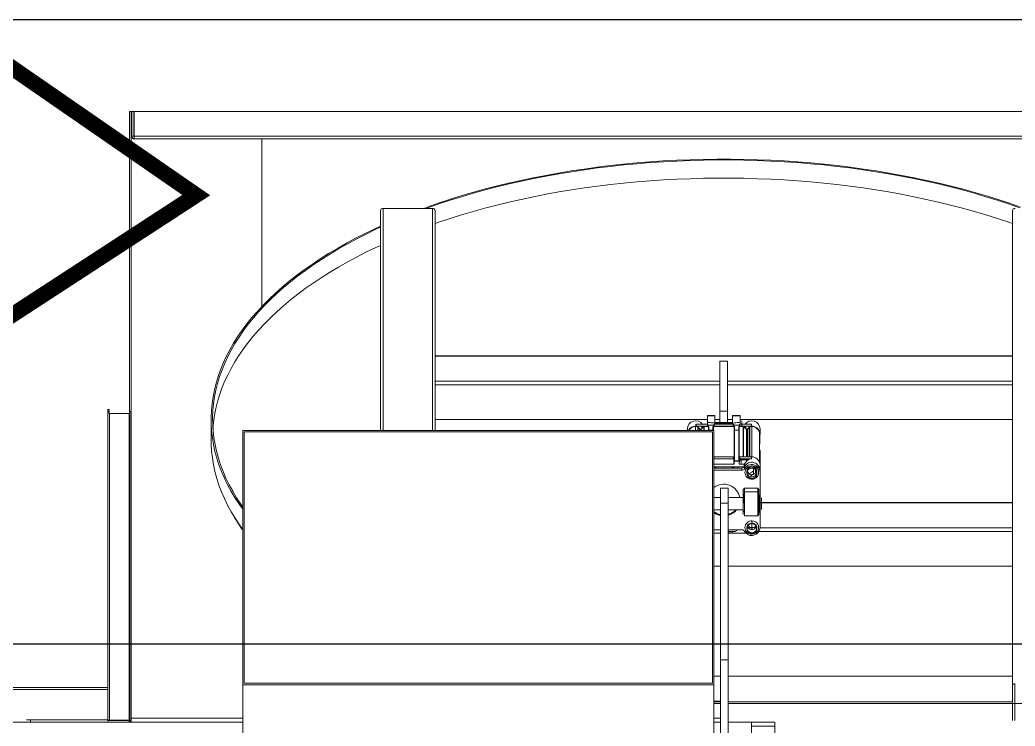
# Model space of a CAD drawing. Extents: x -2187 to 96136, y -11110 to 52208.
# Drawn here: x 38513 to 39788, y 20440 to 21344 of the extents above; entities that cross this region are included whole.
import ezdxf

# ---------------------------------------------------------------- set-up
doc = ezdxf.new("R2010")
doc.units = 0
doc.header["$LTSCALE"] = 1000
doc.header["$MEASUREMENT"] = 0
doc.layers.add('DIM_SYMB', color=3, linetype='Continuous')
doc.layers.add('设备型号', color=7, linetype='Continuous')

msp = doc.modelspace()

# ---------------------------------------------------------------- linework, layer by layer
at = {"color": 7, "linetype": 'Continuous', "lineweight": 15}
for p, q in [((38653.097, 21227.001), (38653.097, 20842.127)), ((38653.097, 21227.001), (38655.097, 21227.001)), ((38655.097, 21227.001), (38655.097, 20842.127)), ((38655.164, 21227.001), (38655.097, 21227.001)), ((38655.164, 21227.001), (38655.99, 21227.001)), ((38655.164, 21227.001), (38655.164, 20449.501)), ((38655.99, 21227.001), (38658.588, 21227.001)), ((38655.99, 21195.501), (38655.99, 21227.001)), ((38658.588, 21227.001), (38659.088, 21227.001)), ((38658.588, 21195.501), (38658.588, 21227.001)), ((40171.106, 21227.001), (38659.088, 21227.001)), ((38659.088, 21195.501), (38659.088, 21227.001)), ((40171.24, 21192.001), (38658.954, 21192.001)), ((40171.106, 21195.501), (38659.088, 21195.501)), ((38822.847, 21192.001), (38822.847, 20977.395)), ((38974.607, 20818.392), (38974.607, 21099.986)), ((39041.207, 21102.915), (38978.007, 21102.915)), ((39044.607, 20913.871), (39044.607, 21099.986)), ((39784.607, 20913.871), (39784.607, 21099.986)), ((39784.607, 20913.871), (39044.607, 20913.871)), ((39044.607, 20913.4), (39044.607, 20913.871)), ((39044.607, 20881.324), (39044.607, 20913.4)), ((39044.607, 20913.4), (39784.607, 20913.4)), ((39409.607, 20906.982), (39409.607, 20843.202)), ((39419.607, 20906.982), (39409.607, 20906.982)), ((39419.607, 20906.982), (39419.607, 20843.202)), ((39784.607, 20913.4), (39784.607, 20913.871)), ((39784.607, 20881.324), (39784.607, 20913.4)), ((39044.607, 20876.669), (39044.607, 20881.324)), ((39784.607, 20876.669), (39784.607, 20881.324)), ((39044.607, 20818.392), (39044.607, 20876.669)), ((39784.607, 20726.082), (39784.607, 20876.669)), ((38627.097, 20845.297), (38625.097, 20845.297)), ((38625.097, 20845.297), (38625.097, 20843.177)), ((38625.097, 20842.127), (38625.097, 20843.177)), ((38625.097, 20843.177), (38627.097, 20843.177)), ((38625.097, 20842.127), (38625.097, 20447.001)), ((38627.097, 20843.177), (38627.097, 20845.297)), ((38627.097, 20842.127), (38627.097, 20843.177)), ((38627.097, 20842.127), (38627.097, 20840.214)), ((38653.097, 20842.127), (38653.097, 20447.001)), ((38653.097, 20842.127), (38655.097, 20842.127)), ((38655.097, 20842.127), (38655.097, 20447.001)), ((39409.607, 20828.732), (39409.607, 20843.202)), ((39409.607, 20843.202), (39419.607, 20843.202)), ((39419.607, 20843.202), (39419.607, 20828.732)), ((38627.597, 20840.174), (38627.597, 20447.001)), ((38652.597, 20840.174), (38627.597, 20840.174)), ((38652.597, 20840.174), (38652.597, 20447.001)), ((38757.607, 20832.529), (38757.607, 20806.68)), ((39044.607, 20832.209), (39393.607, 20832.209)), ((39403.407, 20837.651), (39393.607, 20837.651)), ((39393.607, 20837.157), (39393.607, 20837.651)), ((39393.607, 20828.925), (39393.607, 20837.157)), ((39393.607, 20837.157), (39403.407, 20837.157)), ((39393.607, 20826.189), (39393.607, 20828.925)), ((39403.407, 20837.157), (39403.407, 20837.651)), ((39403.407, 20828.732), (39403.407, 20837.157)), ((39403.407, 20832.209), (39409.607, 20832.209)), ((39425.807, 20828.732), (39403.407, 20828.732)), ((39419.607, 20832.209), (39425.807, 20832.209)), ((39435.607, 20837.651), (39425.807, 20837.651)), ((39425.807, 20837.651), (39425.807, 20837.157)), ((39425.807, 20837.157), (39425.807, 20828.732)), ((39435.607, 20837.157), (39425.807, 20837.157)), ((39435.607, 20837.157), (39435.607, 20837.651)), ((39435.607, 20828.925), (39435.607, 20837.157)), ((39435.607, 20832.209), (39784.607, 20832.209)), ((39435.607, 20826.189), (39435.607, 20828.925)), ((39437.607, 20826.189), (39437.607, 20830.651)), ((39437.607, 20827.651), (39437.607, 20824.865)), ((39402.097, 20818.392), (38798.097, 20818.392)), ((38798.097, 20818.392), (38798.097, 20492.392)), ((38800.097, 20816.392), (38800.097, 20494.392)), ((39400.097, 20816.392), (38800.097, 20816.392)), ((39368.107, 20820.565), (39368.107, 20818.392)), ((39370.543, 20819.408), (39370.47, 20820.108)), ((39370.657, 20820.32), (39370.657, 20819.545)), ((39378.607, 20823.39), (39381.218, 20823.39)), ((39378.854, 20826.266), (39379.197, 20826.258)), ((39378.854, 20823.876), (39378.854, 20826.266)), ((39379.107, 20826.258), (39393.857, 20826.258)), ((39379.107, 20823.879), (39379.107, 20826.258)), ((39393.857, 20823.879), (39379.107, 20823.879)), ((39381.651, 20823.146), (39383.671, 20819.724)), ((39384.104, 20819.48), (39384.104, 20818.392)), ((39385.11, 20818.392), (39385.11, 20819.48)), ((39385.463, 20819.623), (39389.17, 20823.247)), ((39389.524, 20823.39), (39394.357, 20823.39)), ((39393.857, 20823.879), (39393.857, 20826.258)), ((39394.21, 20826.189), (39393.857, 20826.189)), ((39394.357, 20823.39), (39394.357, 20825.918)), ((39401.857, 20825.16), (39394.357, 20825.16)), ((39394.907, 20823.39), (39394.357, 20823.39)), ((39395.407, 20818.392), (39395.407, 20822.901)), ((39400.807, 20818.698), (39395.407, 20818.698)), ((39400.097, 20494.392), (39400.097, 20816.392)), ((39400.807, 20822.901), (39400.807, 20818.392)), ((39401.857, 20823.39), (39401.307, 20823.39)), ((39401.857, 20825.918), (39401.857, 20823.39)), ((39401.857, 20823.39), (39427.357, 20823.39)), ((39402.357, 20826.189), (39402.003, 20826.189)), ((39402.097, 20492.392), (39402.097, 20818.392)), ((39402.357, 20826.258), (39426.857, 20826.258)), ((39402.357, 20823.879), (39402.357, 20826.258)), ((39402.357, 20823.879), (39426.857, 20823.879)), ((39426.857, 20826.258), (39426.857, 20823.879)), ((39427.21, 20826.189), (39426.857, 20826.189)), ((39427.357, 20825.918), (39427.357, 20823.39)), ((39434.857, 20825.16), (39427.357, 20825.16)), ((39427.907, 20823.39), (39427.357, 20823.39)), ((39427.907, 20784.003), (39427.907, 20823.39)), ((39428.407, 20822.901), (39428.407, 20783.514)), ((39433.807, 20818.698), (39428.407, 20818.698)), ((39433.807, 20822.901), (39433.807, 20783.514)), ((39434.307, 20823.39), (39434.307, 20784.003)), ((39434.857, 20823.39), (39434.307, 20823.39)), ((39434.857, 20825.918), (39434.857, 20823.39)), ((39434.857, 20823.39), (39439.69, 20823.39)), ((39435.357, 20826.189), (39435.003, 20826.189)), ((39435.357, 20826.258), (39450.107, 20826.258)), ((39435.357, 20826.258), (39435.357, 20823.879)), ((39450.107, 20823.879), (39435.357, 20823.879)), ((39439.69, 20784.491), (39439.69, 20823.39)), ((39439.69, 20821.853), (39440.043, 20821.853)), ((39440.043, 20823.247), (39443.75, 20819.623)), ((39440.043, 20823.247), (39440.043, 20784.491)), ((39443.75, 20784.491), (39443.75, 20819.623)), ((39445.109, 20819.48), (39444.104, 20819.48)), ((39444.104, 20819.48), (39444.104, 20784.491)), ((39445.109, 20784.491), (39445.109, 20819.48)), ((39445.542, 20814.533), (39445.109, 20814.909)), ((39445.542, 20819.724), (39447.563, 20823.146)), ((39445.542, 20819.724), (39445.542, 20784.491)), ((39445.647, 20820.976), (39445.631, 20819.875)), ((39447.996, 20823.39), (39450.607, 20823.39)), ((39450.107, 20826.258), (39450.107, 20823.879)), ((39450.36, 20826.266), (39450.36, 20823.876)), ((39458.557, 20819.545), (39458.557, 20820.32)), ((39458.742, 20820.092), (39458.667, 20819.389)), ((39460.205, 20816.403), (39460.487, 20817.09)), ((39461.025, 20814.787), (39460.96, 20814.359)), ((39461.107, 20813.615), (39461.107, 20820.565)), ((39440.043, 20811.092), (39439.69, 20810.746)), ((39439.69, 20805.618), (39440.043, 20805.964)), ((39445.542, 20808.888), (39445.109, 20809.264)), ((39460.607, 20813.615), (39460.607, 20777.357)), ((39460.96, 20800.814), (39460.96, 20814.359)), ((39461.104, 20813.373), (39461.104, 20813.856)), ((39460.96, 20775.935), (39460.96, 20793.196)), ((39461.107, 20792.776), (39461.107, 20790.397)), ((39461.107, 20790.397), (39461.107, 20774.227)), ((39402.097, 20784.003), (39402.357, 20784.003)), ((39402.097, 20781.895), (39427.21, 20781.895)), ((39402.357, 20782.113), (39402.357, 20784.491)), ((39426.857, 20784.491), (39402.357, 20784.491)), ((39426.857, 20782.113), (39402.357, 20782.113)), ((39407.257, 20782.211), (39407.729, 20781.895)), ((39408.035, 20781.895), (39407.477, 20782.113)), ((39418.612, 20781.895), (39418.835, 20782.113)), ((39421.737, 20782.113), (39421.178, 20781.895)), ((39421.484, 20781.895), (39421.956, 20782.211)), ((39426.857, 20784.491), (39426.857, 20782.113)), ((39426.857, 20784.003), (39427.357, 20784.003)), ((39427.357, 20784.003), (39427.907, 20784.003)), ((39427.357, 20781.475), (39427.357, 20775.772)), ((39427.857, 20784.003), (39427.857, 20782.341)), ((39427.857, 20782.341), (39427.857, 20779.701)), ((39427.857, 20778.822), (39434.357, 20778.822)), ((39427.857, 20778.822), (39427.857, 20775.178)), ((39428.257, 20783.863), (39428.257, 20779.31)), ((39428.257, 20779.31), (39433.957, 20779.31)), ((39431.341, 20779.31), (39430.938, 20778.822)), ((39433.512, 20779.31), (39433.247, 20778.822)), ((39433.807, 20782.732), (39433.807, 20783.514)), ((39434.161, 20783.981), (39433.957, 20783.527)), ((39433.957, 20779.31), (39433.957, 20783.863)), ((39434.307, 20784.003), (39434.857, 20784.003)), ((39434.357, 20782.341), (39434.357, 20784.003)), ((39434.357, 20779.701), (39434.357, 20782.341)), ((39434.357, 20775.178), (39434.357, 20778.822)), ((39434.857, 20784.003), (39435.357, 20784.003)), ((39435.357, 20784.491), (39435.357, 20782.113)), ((39450.107, 20784.491), (39435.357, 20784.491)), ((39435.357, 20782.113), (39450.107, 20782.113)), ((39436.931, 20782.113), (39437.072, 20780.592)), ((39437.072, 20780.592), (39437.072, 20782.113)), ((39437.072, 20780.592), (39437.072, 20778.148)), ((39437.072, 20780.592), (39443.386, 20780.592)), ((39439.69, 20785.7), (39440.043, 20785.7)), ((39441.83, 20782.113), (39443.75, 20780.236)), ((39443.75, 20785.7), (39444.104, 20785.7)), ((39443.75, 20780.236), (39443.75, 20782.113)), ((39443.75, 20780.592), (39444.104, 20780.592)), ((39444.104, 20782.113), (39444.104, 20780.092)), ((39444.104, 20780.092), (39444.935, 20780.092)), ((39445.109, 20785.7), (39445.542, 20785.7)), ((39445.109, 20780.222), (39445.109, 20782.113)), ((39445.109, 20780.592), (39445.542, 20780.592)), ((39445.542, 20782.113), (39445.542, 20780.522)), ((39445.718, 20780.634), (39446.591, 20782.113)), ((39450.107, 20782.113), (39450.107, 20784.491)), ((39450.107, 20784.003), (39450.36, 20784.003)), ((39450.36, 20784.489), (39450.36, 20782.099)), ((39427.857, 20775.178), (39402.097, 20775.178)), ((39402.097, 20771.871), (39440.913, 20771.871)), ((39437.908, 20770.209), (39402.097, 20770.209)), ((39437.908, 20767.26), (39402.097, 20767.26)), ((39440.913, 20775.178), (39434.357, 20775.178)), ((39435.759, 20771.871), (39435.607, 20771.473)), ((39435.607, 20771.473), (39435.607, 20771.871)), ((39437.908, 20767.26), (39437.908, 20770.209)), ((39440.913, 20771.871), (39440.913, 20775.178)), ((39441.354, 20775.491), (39441.354, 20772.133)), ((39441.411, 20772.231), (39441.411, 20769.283)), ((39444.107, 20765.17), (39444.107, 20763.59)), ((39452.607, 20771.216), (39452.607, 20772.546)), ((39452.607, 20762.006), (39452.607, 20769.636)), ((39455.307, 20770.514), (39455.307, 20769.559)), ((39455.307, 20767.979), (39455.307, 20765.469)), ((39455.307, 20765.469), (39455.307, 20764.038)), ((39455.807, 20768.982), (39455.807, 20769.675)), ((39455.807, 20764.877), (39455.807, 20767.403)), ((39457.107, 20763.59), (39457.107, 20765.17)), ((39461.107, 20767.276), (39461.107, 20774.227)), ((39461.107, 20764.327), (39461.107, 20767.276)), ((39461.107, 20693.943), (39461.107, 20764.327)), ((39446.072, 20757.012), (39452.107, 20757.012)), ((39446.246, 20756.911), (39446.413, 20757.012)), ((39446.485, 20756.784), (39446.897, 20757.012)), ((39447.607, 20762.634), (39450.607, 20760.941)), ((39447.607, 20762.634), (39447.607, 20761.792)), ((39450.607, 20760.099), (39447.607, 20761.792)), ((39450.607, 20760.941), (39450.607, 20760.099)), ((39455.307, 20757.8), (39455.307, 20757.112)), ((39410.341, 20725.042), (39410.341, 20744.501)), ((39410.341, 20744.501), (39420.341, 20744.501)), ((39420.341, 20744.501), (39420.341, 20725.042)), ((39439.607, 20742.821), (39441.107, 20744.287)), ((39439.607, 20742.821), (39439.607, 20738.187)), ((39439.607, 20739.916), (39441.107, 20739.916)), ((39439.607, 20710.501), (39439.607, 20738.187)), ((39441.107, 20744.287), (39458.107, 20744.287)), ((39441.107, 20744.287), (39441.107, 20739.653)), ((39441.107, 20739.653), (39458.107, 20739.653)), ((39441.107, 20739.653), (39441.107, 20709.001)), ((39458.107, 20744.287), (39458.107, 20739.653)), ((39458.107, 20744.287), (39459.607, 20742.821)), ((39458.107, 20739.653), (39458.107, 20709.001)), ((39458.107, 20739.653), (39459.607, 20738.187)), ((39459.607, 20742.821), (39459.607, 20738.187)), ((39459.607, 20738.187), (39459.607, 20710.501)), ((39410.341, 20732.501), (39402.097, 20732.501)), ((39439.607, 20732.501), (39420.341, 20732.501)), ((39441.107, 20726.082), (39439.871, 20726.082)), ((39461.057, 20713.001), (39461.057, 20736.001)), ((39784.607, 20726.082), (39461.107, 20726.082)), ((39463.107, 20717.001), (39463.107, 20732.001)), ((39784.607, 20725.611), (39784.607, 20726.082)), ((39784.607, 20693.535), (39784.607, 20725.611)), ((39402.097, 20716.501), (39410.341, 20716.501)), ((39410.341, 20725.042), (39410.341, 20524.501)), ((39420.341, 20725.042), (39410.341, 20725.042)), ((39420.341, 20725.042), (39420.341, 20524.501)), ((39420.341, 20716.501), (39439.607, 20716.501)), ((39441.107, 20713.983), (39439.607, 20715.449)), ((39439.69, 20725.393), (39439.69, 20715.368)), ((39406.94, 20711.04), (39406.94, 20711.63)), ((39441.107, 20709.001), (39458.107, 20709.001)), ((39450.607, 20702.496), (39450.607, 20699.56)), ((39458.107, 20709.001), (39459.607, 20710.501)), ((39402.097, 20691.01), (39410.341, 20691.01)), ((39420.341, 20691.01), (39437.908, 20691.01)), ((39445.109, 20697.977), (39444.965, 20697.977)), ((39445.733, 20697.409), (39445.542, 20697.732)), ((39445.962, 20693.578), (39450.607, 20693.578)), ((39447.563, 20694.311), (39446.077, 20696.827)), ((39450.607, 20694.067), (39447.996, 20694.067)), ((39450.607, 20698.966), (39450.607, 20694.067)), ((39456.357, 20696.891), (39456.319, 20696.246)), ((39784.607, 20688.88), (39784.607, 20693.535)), ((39784.607, 20490.94), (39784.607, 20688.88)), ((39410.341, 20686.627), (39402.097, 20686.627)), ((39443.241, 20686.627), (39420.341, 20686.627)), ((39402.097, 20644.42), (39410.341, 20644.42)), ((39420.341, 20644.42), (39784.607, 20644.42)), ((39410.341, 20524.501), (39410.341, 20304.501)), ((39420.341, 20524.501), (39410.341, 20524.501)), ((39420.341, 20524.501), (39420.341, 20304.501)), ((39410.341, 20503.401), (39402.097, 20503.401)), ((39784.607, 20503.401), (39420.341, 20503.401)), ((38057.423, 20488.784), (38625.097, 20488.784)), ((38057.423, 20488.784), (38625.097, 20488.784)), ((38652.597, 20488.784), (38653.097, 20488.784)), ((38798.097, 20492.392), (39402.097, 20492.392)), ((38798.097, 20418.392), (38798.097, 20492.392)), ((38800.097, 20494.392), (39400.097, 20494.392)), ((39402.097, 20418.392), (39402.097, 20492.392)), ((39784.607, 20490.94), (39784.607, 20446.48)), ((39787.607, 20490.94), (39787.607, 20493.849)), ((39787.607, 20490.94), (39787.607, 20446.48)), ((39402.097, 20471.401), (39410.341, 20471.401)), ((39410.341, 20470.69), (39402.097, 20470.69)), ((39784.607, 20470.69), (39420.341, 20470.69)), ((39410.341, 20468.258), (39402.097, 20468.258)), ((39854.607, 20468.258), (39420.341, 20468.258)), ((38521.143, 20447.501), (38526.128, 20447.501)), ((38625.097, 20447.501), (38526.128, 20447.501)), ((38526.128, 20447.501), (38526.128, 20444.501)), ((38625.097, 20447.001), (38627.597, 20447.001)), ((38625.097, 20446.501), (38652.597, 20446.501)), ((38625.097, 20444.501), (38625.097, 20446.501)), ((38627.597, 20447.001), (38652.597, 20447.001)), ((38653.097, 20447.501), (38652.597, 20447.501)), ((38652.597, 20446.501), (38652.597, 20444.501)), ((38652.597, 20446.501), (38652.999, 20446.501)), ((38652.999, 20446.501), (38655.097, 20446.501)), ((38652.999, 20446.501), (38652.999, 20444.501)), ((38653.097, 20447.001), (38653.432, 20447.001)), ((38655.097, 20449.501), (38655.097, 20449.501)), ((38798.097, 20449.501), (38655.097, 20449.501)), ((38655.097, 20447.001), (38655.097, 20444.501)), ((39410.341, 20449.501), (39402.097, 20449.501)), ((38798.097, 20444.501), (38470.097, 20444.501)), ((39402.097, 20444.501), (39410.341, 20444.501)), ((39420.341, 20444.501), (39450.341, 20444.501)), ((39450.341, 20444.501), (39450.341, 20244.501)), ((39480.097, 20444.501), (39450.341, 20444.501)), ((39450.341, 20439.501), (39480.097, 20439.501)), ((39480.097, 20444.501), (39480.097, 20119.831))]:
    msp.add_line(p, q, dxfattribs=at)
at = {"color": 8, "linetype": 'Continuous', "lineweight": 15}
for p, q in [((38655.99, 21195.501), (38658.588, 21195.501)), ((38659.088, 21195.501), (38658.588, 21195.501)), ((38978.007, 20818.392), (38978.007, 21102.915)), ((39041.207, 20818.392), (39041.207, 21102.915)), ((39044.607, 20881.324), (39409.607, 20881.324)), ((39419.607, 20881.324), (39784.607, 20881.324)), ((39044.607, 20876.669), (39409.607, 20876.669)), ((39419.607, 20876.669), (39784.607, 20876.669)), ((38653.432, 20842.127), (38653.432, 20447.001)), ((39378.607, 20823.39), (39378.607, 20818.392)), ((39381.218, 20818.392), (39381.218, 20823.39)), ((39381.651, 20823.146), (39381.651, 20818.392)), ((39383.671, 20818.392), (39383.671, 20819.724)), ((39385.463, 20819.623), (39385.463, 20818.392)), ((39389.17, 20818.392), (39389.17, 20823.247)), ((39389.524, 20823.39), (39389.524, 20818.392)), ((39394.907, 20818.392), (39394.907, 20823.39)), ((39401.307, 20823.39), (39401.307, 20818.392)), ((39447.563, 20784.491), (39447.563, 20823.146)), ((39447.996, 20823.39), (39447.996, 20784.491)), ((39450.607, 20823.39), (39450.607, 20784.491)), ((39439.69, 20810.726), (39440.043, 20811.072)), ((39427.857, 20777.477), (39427.357, 20777.08)), ((39429.744, 20779.31), (39429.337, 20778.822)), ((39456.207, 20768.552), (39456.207, 20768.396)), ((39456.207, 20766.816), (39456.207, 20766.001)), ((39439.749, 20725.611), (39441.107, 20725.611)), ((39461.107, 20725.611), (39784.607, 20725.611)), ((39420.341, 20688.88), (39428.582, 20688.88)), ((39450.607, 20691.27), (39450.607, 20693.578)), ((39459.74, 20688.88), (39784.607, 20688.88)), ((39461.098, 20693.535), (39784.607, 20693.535)), ((38057.423, 20486.384), (38625.097, 20486.384)), ((38057.423, 20486.384), (38625.097, 20486.384)), ((38652.597, 20486.384), (38653.097, 20486.384)), ((38653.432, 20447.001), (38655.097, 20447.001))]:
    msp.add_line(p, q, dxfattribs=at)
at = {"color": 7, "linetype": 'Continuous', "lineweight": 15, "flags": 128}
for points in [[(39030.112, 21102.915), (39034.33, 21104.448), (39048.532, 21109.423), (39062.987, 21114.207), (39077.684, 21118.797), (39092.614, 21123.189), (39107.766, 21127.381), (39123.129, 21131.369), (39138.694, 21135.152), (39154.449, 21138.725), (39170.383, 21142.087), (39186.486, 21145.236), (39202.747, 21148.169), (39219.153, 21150.884), (39235.695, 21153.38), (39252.36, 21155.654), (39269.136, 21157.705), (39286.013, 21159.532), (39302.979, 21161.133), (39320.022, 21162.508), (39337.13, 21163.655), (39354.292, 21164.574), (39371.495, 21165.263), (39388.728, 21165.723), (39405.978, 21165.953), (39423.235, 21165.953), (39440.486, 21165.723), (39457.719, 21165.263), (39474.922, 21164.574), (39492.083, 21163.655), (39509.191, 21162.508), (39526.234, 21161.133), (39543.2, 21159.532), (39560.077, 21157.705), (39576.854, 21155.654), (39593.519, 21153.38), (39610.06, 21150.884), (39626.467, 21148.169), (39642.727, 21145.236), (39658.83, 21142.087), (39674.764, 21138.725), (39690.519, 21135.152), (39706.084, 21131.369), (39721.448, 21127.381), (39736.599, 21123.189), (39751.529, 21118.797), (39766.227, 21114.207), (39780.681, 21109.423), (39794.883, 21104.448)], [(39033.539, 21102.915), (39035.488, 21103.62), (39049.646, 21108.58), (39064.057, 21113.35), (39078.71, 21117.925), (39093.594, 21122.304), (39108.7, 21126.483), (39124.017, 21130.46), (39139.534, 21134.23), (39155.241, 21137.793), (39171.127, 21141.145), (39187.181, 21144.284), (39203.392, 21147.208), (39219.748, 21149.915), (39236.239, 21152.403), (39252.853, 21154.67), (39269.579, 21156.715), (39286.405, 21158.537), (39303.319, 21160.133), (39320.31, 21161.504), (39337.366, 21162.647), (39354.475, 21163.563), (39371.626, 21164.25), (39388.806, 21164.709), (39406.005, 21164.938), (39423.209, 21164.938), (39440.407, 21164.709), (39457.587, 21164.25), (39474.738, 21163.563), (39491.847, 21162.647), (39508.903, 21161.504), (39525.894, 21160.133), (39542.809, 21158.537), (39559.634, 21156.715), (39576.36, 21154.67), (39592.974, 21152.403), (39609.465, 21149.915), (39625.822, 21147.208), (39642.032, 21144.284), (39658.086, 21141.145), (39673.972, 21137.793), (39689.679, 21134.23), (39705.197, 21130.46), (39720.514, 21126.483), (39735.619, 21122.304), (39750.504, 21117.925), (39765.156, 21113.35), (39779.567, 21108.58), (39793.726, 21103.62)], [(39044.607, 21083.582), (39049.43, 21085.242), (39063.847, 21090.018), (39078.506, 21094.6), (39093.397, 21098.984), (39108.51, 21103.169), (39123.835, 21107.15), (39139.36, 21110.926), (39155.076, 21114.493), (39170.971, 21117.849), (39187.034, 21120.993), (39203.255, 21123.92), (39219.621, 21126.631), (39236.122, 21129.122), (39252.747, 21131.392), (39269.483, 21133.44), (39286.32, 21135.264), (39303.245, 21136.863), (39320.247, 21138.235), (39337.314, 21139.38), (39354.435, 21140.297), (39371.597, 21140.985), (39388.789, 21141.444), (39405.999, 21141.674), (39423.215, 21141.674), (39440.424, 21141.444), (39457.616, 21140.985), (39474.779, 21140.297), (39491.899, 21139.38), (39508.967, 21138.235), (39525.969, 21136.863), (39542.894, 21135.264), (39559.73, 21133.44), (39576.467, 21131.392), (39593.091, 21129.122), (39609.592, 21126.631), (39625.959, 21123.92), (39642.179, 21120.993), (39658.242, 21117.849), (39674.137, 21114.493), (39689.853, 21110.926), (39705.378, 21107.15), (39720.703, 21103.169), (39735.816, 21098.984), (39750.708, 21094.6), (39765.367, 21090.018), (39779.783, 21085.242), (39784.607, 21083.582)], [(38798.097, 20717.278), (38793.813, 20723.361), (38788.378, 20731.674), (38783.375, 20740.056), (38778.808, 20748.503), (38774.679, 20757.007), (38770.992, 20765.563), (38767.749, 20774.165), (38764.952, 20782.808), (38762.603, 20791.485), (38760.704, 20800.19), (38759.256, 20808.917), (38758.26, 20817.661), (38757.717, 20826.415), (38757.627, 20835.174), (38757.991, 20843.93), (38758.807, 20852.679), (38760.076, 20861.413), (38761.797, 20870.128), (38763.968, 20878.817), (38766.587, 20887.474), (38769.654, 20896.093), (38773.166, 20904.668), (38777.12, 20913.194), (38781.514, 20921.663), (38786.345, 20930.072), (38791.609, 20938.413), (38797.303, 20946.68), (38803.423, 20954.87), (38809.965, 20962.974), (38816.923, 20970.989), (38824.295, 20978.908), (38832.073, 20986.727), (38840.253, 20994.438), (38848.83, 21002.039), (38857.796, 21009.522), (38867.147, 21016.883), (38876.876, 21024.117), (38886.976, 21031.219), (38897.439, 21038.183), (38908.26, 21045.006), (38919.429, 21051.682), (38930.941, 21058.207), (38942.786, 21064.577), (38954.956, 21070.786), (38967.444, 21076.831), (38974.607, 21080.158)], [(38798.097, 20720.249), (38795.703, 20723.694), (38790.285, 20731.981), (38785.297, 20740.338), (38780.743, 20748.758), (38776.627, 20757.236), (38772.951, 20765.767), (38769.718, 20774.343), (38766.929, 20782.959), (38764.588, 20791.61), (38762.694, 20800.288), (38761.251, 20808.989), (38760.258, 20817.706), (38759.717, 20826.434), (38759.627, 20835.166), (38759.99, 20843.895), (38760.804, 20852.617), (38762.069, 20861.326), (38763.784, 20870.014), (38765.948, 20878.676), (38768.56, 20887.307), (38771.617, 20895.9), (38775.118, 20904.449), (38779.061, 20912.948), (38783.441, 20921.392), (38788.257, 20929.775), (38793.506, 20938.09), (38799.182, 20946.333), (38805.284, 20954.497), (38811.805, 20962.577), (38818.743, 20970.568), (38826.092, 20978.463), (38833.846, 20986.257), (38842.002, 20993.946), (38850.552, 21001.523), (38859.491, 21008.983), (38868.814, 21016.322), (38878.513, 21023.534), (38888.582, 21030.614), (38899.013, 21037.557), (38909.801, 21044.359), (38920.937, 21051.015), (38932.413, 21057.52), (38944.222, 21063.87), (38956.355, 21070.061), (38968.805, 21076.087), (38974.607, 21078.79)], [(38760.008, 20820.897), (38760.764, 20829.016), (38762.012, 20837.73), (38763.712, 20846.425), (38765.861, 20855.095), (38768.458, 20863.732), (38771.502, 20872.332), (38774.99, 20880.889), (38778.919, 20889.396), (38783.288, 20897.847), (38788.093, 20906.238), (38793.331, 20914.561), (38798.998, 20922.812), (38805.09, 20930.984), (38811.604, 20939.072), (38818.534, 20947.071), (38825.876, 20954.974), (38833.624, 20962.777), (38841.774, 20970.473), (38850.319, 20978.058), (38859.255, 20985.527), (38868.574, 20992.874), (38878.27, 21000.094), (38888.337, 21007.182), (38898.767, 21014.133), (38909.554, 21020.943), (38920.689, 21027.607), (38932.166, 21034.12), (38943.976, 21040.477), (38956.111, 21046.675), (38968.563, 21052.709), (38974.607, 21055.526)], [(39383.583, 20819.875), (39383.607, 20820.355), (39383.565, 20820.984)], [(39443.75, 20818.812), (39443.795, 20818.885), (39444.104, 20819.349)], [(39444.104, 20816.052), (39443.795, 20816.516), (39443.75, 20816.59)], [(38798.097, 20691.429), (38793.813, 20697.513), (38788.378, 20705.825), (38783.375, 20714.208), (38778.808, 20722.654), (38774.679, 20731.158), (38770.992, 20739.714), (38767.749, 20748.316), (38764.952, 20756.959), (38762.603, 20765.636), (38760.704, 20774.341), (38759.256, 20783.069), (38758.26, 20791.812), (38757.717, 20800.566), (38757.607, 20806.68)], [(39444.104, 20810.408), (39443.795, 20810.872), (39443.75, 20810.945)], [(39428.257, 20781.51), (39427.832, 20781.013), (39427.357, 20780.498)], [(39436.127, 20782.113), (39435.527, 20780.435), (39434.357, 20777.995)], [(39405.117, 20770.209), (39403.982, 20770.805), (39402.285, 20771.871)], [(39414.607, 20771.34), (39411.833, 20771.517), (39409.832, 20771.871)], [(39419.381, 20771.871), (39417.38, 20771.517), (39414.607, 20771.34)], [(39426.928, 20771.871), (39425.232, 20770.805), (39424.097, 20770.209)], [(39429.295, 20771.871), (39428.949, 20771.585), (39427.053, 20770.209)], [(39427.857, 20775.872), (39427.543, 20775.632), (39427.401, 20775.527)], [(39441.857, 20764.327), (39442.036, 20766.049), (39442.566, 20767.701), (39443.425, 20769.214), (39444.578, 20770.527), (39445.978, 20771.586), (39447.568, 20772.349), (39449.282, 20772.782), (39451.05, 20772.87), (39452.8, 20772.608), (39454.46, 20772.007), (39455.963, 20771.091), (39457.246, 20769.899), (39458.257, 20768.479), (39458.955, 20766.888), (39459.312, 20765.193), (39459.312, 20763.462), (39458.955, 20761.767), (39458.257, 20760.176), (39457.246, 20758.756), (39455.963, 20757.563), (39454.46, 20756.648), (39452.8, 20756.047), (39451.05, 20755.785), (39449.282, 20755.872), (39447.568, 20756.306), (39445.978, 20757.068), (39444.578, 20758.128), (39443.425, 20759.441), (39442.566, 20760.954), (39442.036, 20762.606), (39441.857, 20764.327)], [(39457.107, 20763.59), (39456.931, 20762.125), (39456.415, 20760.738), (39455.586, 20759.506), (39454.488, 20758.493), (39453.181, 20757.756), (39451.735, 20757.333), (39450.229, 20757.247), (39448.742, 20757.503), (39447.357, 20758.087), (39446.146, 20758.968), (39445.176, 20760.099), (39444.499, 20761.417), (39444.151, 20762.853), (39444.151, 20764.328), (39444.499, 20765.763), (39445.176, 20767.082), (39446.146, 20768.212), (39447.357, 20769.093), (39448.742, 20769.677), (39450.229, 20769.934), (39451.735, 20769.848), (39453.181, 20769.425), (39454.488, 20768.687), (39455.586, 20767.675), (39456.415, 20766.442), (39456.931, 20765.056), (39457.107, 20763.59)], [(39458.233, 20760.221), (39457.199, 20759.287), (39455.57, 20758.231)], [(39441.857, 20693.943), (39442.036, 20695.665), (39442.566, 20697.316), (39443.425, 20698.829), (39444.578, 20700.142), (39445.978, 20701.202), (39447.568, 20701.964), (39449.282, 20702.398), (39451.05, 20702.485), (39452.8, 20702.223), (39454.46, 20701.622), (39455.963, 20700.707), (39457.246, 20699.514), (39458.257, 20698.094), (39458.955, 20696.503), (39459.312, 20694.808), (39459.312, 20693.077), (39458.955, 20691.382), (39458.257, 20689.792), (39457.246, 20688.371), (39455.963, 20687.179), (39454.46, 20686.263), (39452.8, 20685.662), (39451.05, 20685.4), (39449.282, 20685.488), (39447.568, 20685.921), (39445.978, 20686.684), (39444.578, 20687.743), (39443.425, 20689.056), (39442.566, 20690.569), (39442.036, 20692.221), (39441.857, 20693.943)], [(39420.341, 20688.414), (39421.736, 20688.357), (39423.478, 20688.357), (39425.181, 20688.434), (39426.772, 20688.583), (39428.181, 20688.798), (39429.347, 20689.071), (39430.217, 20689.389), (39430.756, 20689.738), (39430.938, 20690.102)], [(39457.107, 20693.205), (39456.931, 20691.74), (39456.415, 20690.354), (39455.586, 20689.121), (39454.488, 20688.109), (39453.181, 20687.371), (39451.735, 20686.948), (39450.229, 20686.862), (39448.742, 20687.118), (39447.357, 20687.703), (39446.146, 20688.584), (39445.176, 20689.714), (39444.499, 20691.032), (39444.151, 20692.468), (39444.151, 20693.943), (39444.499, 20695.379), (39445.176, 20696.697), (39446.146, 20697.827), (39447.357, 20698.708), (39448.742, 20699.293), (39450.229, 20699.549), (39451.735, 20699.463), (39453.181, 20699.04), (39454.488, 20698.302), (39455.586, 20697.29), (39456.415, 20696.057), (39456.931, 20694.671), (39457.107, 20693.205)]]:
    msp.add_lwpolyline(points, dxfattribs=at)
at = {"color": 7, "linetype": 'Continuous', "lineweight": 15}
for centre, radius, start, end in [((38977.788, 21099.732), 3.191, 86.065681, 175.432612), ((39041.426, 21099.732), 3.191, 4.567388, 93.934319), ((39787.788, 21099.732), 3.191, 86.065681, 175.432612), ((39378.629, 20820.357), 10.525, 33.651959, 178.86378), ((39450.578, 20820.337), 10.531, 1.244484, 146.239776), ((39378.556, 20813.354), 10.526, 88.376458, 151.406011), ((39378.556, 20813.364), 10.026, 89.712566, 149.902934), ((39381.22, 20822.888), 0.502, 30.880585, 90.238816), ((39378.72, 20814.745), 7.875, 35.772659, 60.926553), ((39384.102, 20819.982), 0.502, 210.880585, 270.238816), ((39385.111, 20819.986), 0.506, 269.891419, 314.196715), ((39378.919, 20820.517), 7.638, 1.296374, 26.110631), ((39378.928, 20820.56), 7.828, 2.35565, 25.08844), ((39389.523, 20822.884), 0.506, 89.891419, 134.196715), ((39394.912, 20822.896), 0.494, 0.657318, 90.642571), ((39401.301, 20822.896), 0.494, 89.357429, 179.342682), ((39427.912, 20822.896), 0.494, 0.657318, 90.642571), ((39434.301, 20822.896), 0.494, 89.357429, 179.342682), ((39438.619, 20815.61), 2.513, 55.484306, 64.788542), ((39450.284, 20820.56), 7.827, 154.911151, 178.530211), ((39450.285, 20820.52), 7.629, 153.874535, 178.718459), ((39450.508, 20814.728), 7.898, 119.106235, 143.008719), ((39447.994, 20822.888), 0.502, 89.761184, 149.119415), ((39450.72, 20813.498), 10.384, 359.308867, 91.991022), ((39450.718, 20813.501), 9.89, 0.657318, 90.642571), ((39427.912, 20783.508), 0.494, 0.657318, 90.642571), ((39434.301, 20783.508), 0.494, 89.357429, 179.342682), ((39415.403, 20788.828), 20.457, 335.085752, 346.358079), ((39415.58, 20779.372), 21.527, 348.764911, 356.740728), ((39450.584, 20767.07), 10.525, 1.125375, 151.27158), ((39450.579, 20767.053), 10.53, 1.214069, 150.541583), ((39450.719, 20774.106), 10.389, 0.667314, 91.980312), ((39437.926, 20774.223), 4.014, 269.749055, 330.253026), ((39437.926, 20771.275), 4.014, 269.749055, 330.253026), ((39450.579, 20764.104), 10.53, 1.214069, 150.541583), ((39450.607, 20765.064), 6.501, 0.936422, 179.063578), ((39450.607, 20765.305), 6.516, 188.158533, 351.841467), ((39450.456, 20767.304), 5.602, 186.334585, 239.423245), ((39450.551, 20767.175), 5.717, 97.108898, 161.336517), ((39451.551, 20761.628), 3.45, 103.743682, 168.496727), ((39450.625, 20767.387), 5.743, 252.35449, 352.994977), ((39450.152, 20767.365), 2.455, 283.660884, 359.554433), ((39450.665, 20767.178), 5.713, 18.650632, 82.915129), ((39452.109, 20752.943), 4.069, 60.601464, 90.039073), ((39414.584, 20728.622), 20.849, 10.721802, 126.793152), ((39415.731, 20732.084), 24.875, 343.701173, 16.298827), ((39414.549, 20732.77), 23.025, 237.261485, 259.471296), ((39414.55, 20729.844), 20.987, 233.601919, 258.431581), ((39414.749, 20729.664), 20.789, 285.605844, 320.718695), ((39414.711, 20732.661), 22.906, 284.229393, 312.778241), ((38998.814, 20833.039), 245.918, 210.862328, 215.294381), ((39402.168, 20711.906), 21.077, 269.807417, 277.5148), ((39429.478, 20689.419), 1.612, 25.08256, 80.755239), ((39437.926, 20686.996), 4.014, 29.746976, 90.250945), ((39450.579, 20694.166), 10.53, 209.458416, 358.785931), ((39450.607, 20697.26), 10.641, 221.524816, 318.479088), ((39450.606, 20697.03), 5.778, 196.169733, 344.136636), ((39445.111, 20697.475), 0.502, 30.880585, 90.238816), ((39447.994, 20694.569), 0.502, 210.880585, 270.238816), ((39450.615, 20704.233), 10.166, 269.955694, 301.860406), ((39450.615, 20704.255), 10.678, 269.957701, 300.539023), ((39450.632, 20697.234), 10.607, 269.864087, 315.605021), ((39787.788, 20490.686), 3.191, 86.065681, 175.432612), ((38652.597, 20447.001), 0.5, 270, 0), ((38652.597, 20447.001), 2.5, 270, 0), ((38652.963, 20446.97), 0.47, 274.40195, 3.811261)]:
    msp.add_arc(centre, radius, start, end, dxfattribs=at)
for centre, major_axis, ratio, start_param, end_param in [((38627.597, 20842.127), (2.5, 0), 0.78128563, 3.14159265, 4.71238898), ((39378.607, 20818.248), (-10.5, 0), 0.76693765, 3.6339758, 3.91588232), ((39393.857, 20825.918), (0.5, 0), 0.76693765, 0, 0.78539816), ((39402.357, 20825.918), (-0.5, 0), 0.76693765, -0.78539816, 0), ((39426.857, 20825.918), (0.5, 0), 0.76693765, 0, 0.78539816), ((39435.357, 20825.918), (-0.5, 0), 0.76693765, -0.78539816, 0), ((39450.607, 20818.248), (10.5, 0), 0.76693765, 2.36730298, 2.6492095), ((39450.607, 20818.248), (-8.169, 8.169), 0.80748649, 3.51103724, 3.65367041), ((39460.607, 20801.234), (-0.389, 0.389), 0.80748649, 2.25008556, 3.03548372), ((39460.607, 20792.925), (-0.389, 0.389), 0.80748649, 4.60628005, 5.39167821), ((39414.607, 20795.504), (-5.642, 13.406), 0.8320584, 3.08481437, 3.14462779), ((39426.857, 20781.475), (0, 0.594), 0.84161291, -1.57079633, -0.78539816), ((39450.607, 20769.593), (0, 12.476), 0.84161291, 0.16721147, 1.07841318), ((39427.857, 20775.772), (0, 0.594), 0.84161291, 1.57079633, 3.14159265), ((39455.807, 20769.008), (-0.389, 0.389), 0.80748649, -0.8915071, -0.06998375)]:
    msp.add_ellipse(centre, major_axis=major_axis, ratio=ratio, start_param=start_param, end_param=end_param, dxfattribs=at)
for points in [[(38655.99, 21195.501), (38656.03, 21195.043), (38656.11, 21194.125), (38656.794, 21192.968), (38657.779, 21192.159), (38658.562, 21192.054), (38658.954, 21192.001)], [(38658.588, 21195.501), (38658.589, 21195.436), (38658.591, 21195.305), (38658.674, 21195.139), (38658.8, 21195.024), (38658.903, 21195.009), (38658.954, 21195.001)], [(38658.954, 21192.001), (38658.965, 21192.054), (38658.987, 21192.159), (38659.021, 21192.968), (38659.054, 21194.125), (38659.077, 21195.043), (38659.088, 21195.501)], [(38658.954, 21195.001), (38658.965, 21195.009), (38658.987, 21195.024), (38659.021, 21195.139), (38659.054, 21195.305), (38659.077, 21195.436), (38659.088, 21195.501)], [(39444.607, 20693.1), (39444.697, 20693.869), (39444.877, 20695.406), (39446.265, 20697.345), (39448.248, 20698.701), (39449.82, 20698.877), (39450.607, 20698.966)], [(39456.607, 20693.1), (39456.516, 20692.332), (39456.336, 20690.797), (39454.949, 20688.845), (39452.965, 20687.54), (39450.607, 20687.082), (39448.248, 20687.54), (39446.265, 20688.845), (39444.877, 20690.797), (39444.697, 20692.332), (39444.607, 20693.1)], [(39450.607, 20698.966), (39451.393, 20698.877), (39452.965, 20698.701), (39454.949, 20697.345), (39456.336, 20695.406), (39456.516, 20693.869), (39456.607, 20693.1)]]:
    msp.add_open_spline(points, degree=3, dxfattribs=at)
for points, knots in [([(39393.607, 20828.925), (39395.284, 20828.687), (39398.64, 20828.213), (39404.01, 20827.622), (39409.227, 20827.249), (39414.12, 20827.127), (39418.788, 20827.199), (39423.577, 20827.494), (39429.367, 20828.058), (39433.221, 20828.593), (39435.607, 20828.925)], [0, 0, 0, 0, 0.13199539, 0.26406425, 0.39483298, 0.48955395, 0.58424798, 0.69871241, 0.81354222, 1, 1, 1, 1]), ([(39443.75, 20818.338), (39443.773, 20818.135), (39443.816, 20817.763), (39444.014, 20817.443), (39444.104, 20817.297)], [0, 0, 0, 0, 0.54356361, 1, 1, 1, 1]), ([(39445.109, 20815.79), (39445.22, 20815.629), (39445.346, 20815.446), (39445.521, 20815.31), (39445.542, 20815.294)], [0, 0, 0, 0, 0.880810454, 1, 1, 1, 1]), ([(39449.742, 20826.258), (39449.774, 20826.26), (39449.979, 20826.277), (39450.185, 20826.271), (39450.36, 20826.266)], [0, 0, 0, 0, 0.151166752, 1, 1, 1, 1]), ([(39450.36, 20782.099), (39450.033, 20782.069), (39449.532, 20782.023), (39449.033, 20781.928), (39448.859, 20781.895)], [0, 0, 0, 0, 0.65098045, 1, 1, 1, 1]), ([(39433.837, 20771.871), (39433.475, 20771.414), (39433.041, 20770.868), (39432.453, 20770.302), (39432.356, 20770.209)], [0, 0, 0, 0, 0.8363486, 1, 1, 1, 1]), ([(39410.341, 20710.674), (39409.105, 20710.964), (39407.163, 20711.419), (39404.712, 20712.566), (39403.137, 20713.376), (39402.341, 20714.038), (39402.097, 20714.241)], [0, 0, 0, 0, 0.41724838, 0.65591015, 0.89451404, 1, 1, 1, 1]), ([(39429.911, 20716.501), (39429.877, 20716.461), (39428.916, 20715.296), (39426.422, 20713.612), (39423.218, 20711.801), (39421.077, 20711.269), (39420.341, 20711.087)], [0, 0, 0, 0, 0.01431952, 0.40998344, 0.79742529, 1, 1, 1, 1])]:
    msp.add_open_spline(points, degree=3, knots=knots, dxfattribs=at)
at = {"layer": 'DIM_SYMB', "const_width": 20}
msp.add_lwpolyline([(38238.586, 21189.378), (38488.586, 21189.378), (38488.586, 21292.708), (38738.586, 21119.887), (38488.586, 20957.068), (38488.586, 21051.832), (38238.586, 21051.832), (38238.586, 21189.378)], close=True, dxfattribs=at)
at = {"layer": '设备型号', "color": 6}
for p, q in [((58030.207, 21344.443), (38057.423, 21344.443)), ((58030.207, 20544.314), (38057.423, 20544.314))]:
    msp.add_line(p, q, dxfattribs=at)

doc.saveas('drawing.dxf')
